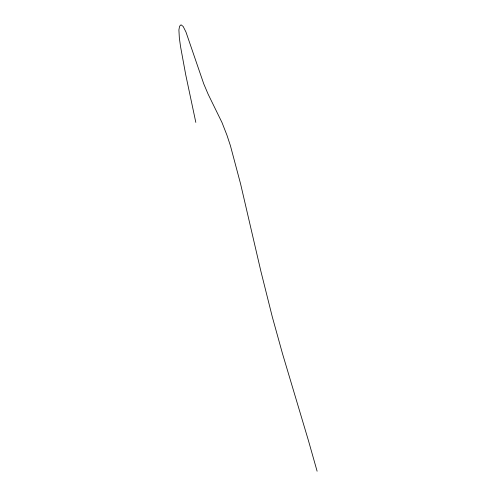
<?xml version="1.0" encoding="UTF-8"?>
<svg xmlns="http://www.w3.org/2000/svg" width="496" height="496" viewBox="0 0 496 496"><rect width="100%" height="100%" fill="white"/><g stroke="black" fill="none" stroke-linecap="round" stroke-linejoin="round"><path stroke-width="0.74" d="M317.105 471.2L308.431 440.553L282.534 353.784L272.335 317L260.84 271.076L240.591 183.898L230.423 145.719L226.957 135.21L222.003 122.543L208.165 94.265L203.738 83.824L185.957 32.004L183.185 26.486L181.04 24.8L179.589 26.201L178.901 29.921L179.329 37.721L180.494 46.308L185.702 74.654L195.821 122.394"/></g></svg>
